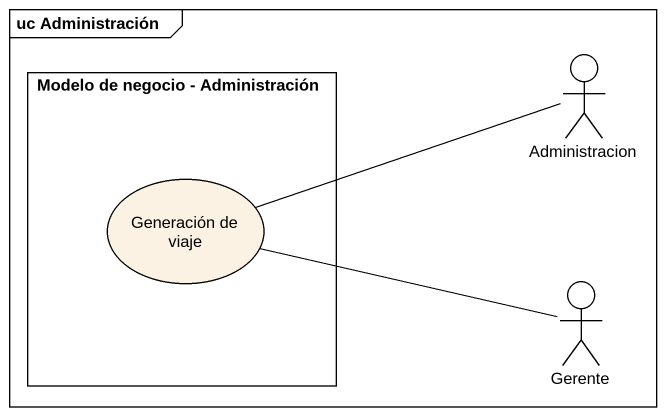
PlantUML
@startuml
mainframe uc Administración
rectangle "Modelo de negocio - Administración" as Modelo_de_negocio {
  usecase "Generación de viaje" as Generación_de_viaje
}
actor Administracion
actor Gerente
Administracion -left- Generación_de_viaje
Gerente -left- Generación_de_viaje
@enduml
